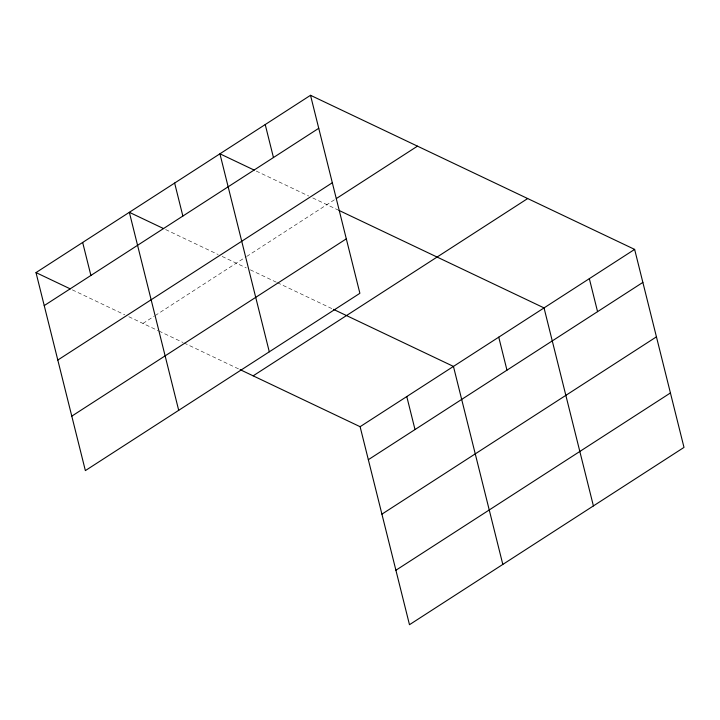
<?xml version="1.0" encoding="UTF-8"?>
<svg xmlns="http://www.w3.org/2000/svg" width="720" height="720" viewBox="0 0 720 720"><rect width="100%" height="100%" fill="white"/><g stroke="black" fill="none" stroke-linecap="round" stroke-linejoin="round"><path stroke-width="0.54" stroke-dasharray="3.6 2.7" d="M142.956 323.442L154.161 316.215M155.088 315.612L245.727 257.067M246.672 256.464L334.431 199.782M256.257 171.072L308.718 196.02M312.759 197.946L337.905 209.898M165.663 229.581L218.133 254.529M222.165 256.446L246.312 267.93M250.317 269.838L276.363 282.222M277.371 282.69L333.468 309.366M72.324 289.863L124.794 314.811M128.835 316.728L157.986 330.588M158.985 331.065L183.033 342.495M184.032 342.972L239.13 369.171"/><path stroke-width="1.08" d="M310.518 95.301L359.892 293.301L85.365 470.601L36 272.592L310.518 95.301L634.635 249.399L684 447.408L409.482 624.699L360.108 426.699L240.129 369.648M44.226 305.595L318.744 128.295M57.807 360.045L332.325 182.754M336.321 198.567L417.474 146.151M71.793 416.142L346.311 238.851M253.152 375.84L527.67 198.549M360.108 426.699L634.635 249.399M368.343 459.693L642.861 282.402M381.915 514.152L656.433 336.852M395.901 570.249L670.428 392.958M254.232 170.118L219.924 153.801L269.298 351.81M338.904 210.375L544.041 307.908L593.406 505.917M163.647 228.618L129.339 212.31L178.704 410.319M333.468 309.366L453.447 366.417L502.821 564.426M36 272.592L70.308 288.9M589.338 278.658L597.564 311.661M498.744 337.158L506.97 370.161M406.782 396.558L415.008 429.552M265.221 124.551L273.456 157.554M174.636 183.06L182.862 216.063M82.665 242.451L90.9 275.454"/></g></svg>
